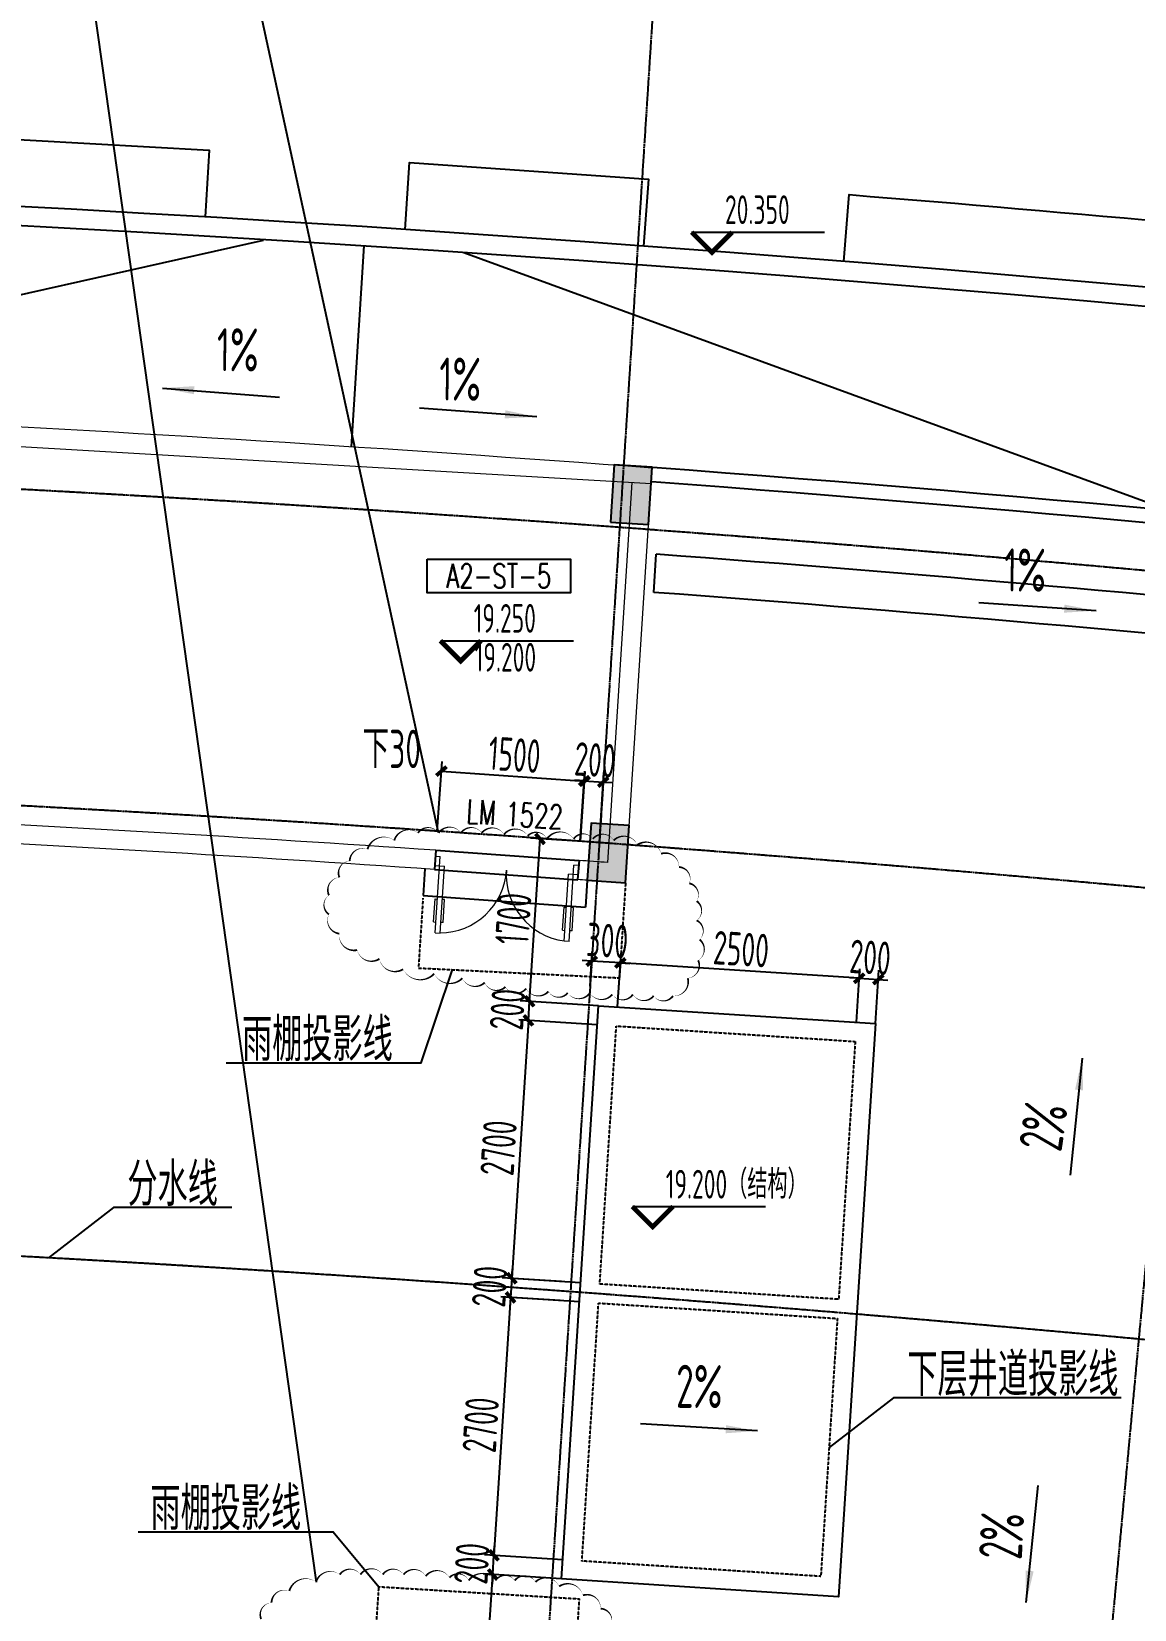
# Model space of a CAD drawing. Header units: millimetres. Extents: x 11536546 to 24947533, y -12764720 to -6308891.
# Drawn here: x 11795811 to 11807331, y -6389634 to -6373151 of the extents above; entities that cross this region are included whole.
import ezdxf
from ezdxf.enums import TextEntityAlignment as Align

# ---------------------------------------------------------------- set-up
doc = ezdxf.new("R2010")
doc.units = ezdxf.units.MM
doc.header["$LTSCALE"] = 10
for name, pattern in [('A2-RG-AXIS$0$CENTER', [2, 1.25, -0.25, 0.25, -0.25]), ('A2-RG-AXIS$0$DOTE', [2.42, 2, -0.2, 0.02, -0.2]), ('A2-RI-F5$0$HIDDEN', [0.375, 0.25, -0.125])]:
    doc.linetypes.add(name, pattern=pattern)
for name, color, linetype in [('A2-RB-F5$0$$34$A-DIMS-100', 1, 'Continuous'), ('A2-RB-F5$0$A-DIMS-100', 1, 'Continuous'), ('A2-RB-F5$0$A-HATH', 9, 'Continuous'), ('A2-RG-AXIS$0$A-GRID', 1, 'A2-RG-AXIS$0$CENTER'), ('A2-RI-F5$0$$0$A-SYMB-AREA', 4, 'Continuous'), ('A2-RI-F5$0$$0$A-SYMB-NAME', 4, 'Continuous'), ('A2-RI-F5$0$$0$AUDIT_D_120618114340-341', 1, 'Continuous'), ('A2-RI-F5$0$$0$AUDIT_D_120618114340-408', 50, 'Continuous'), ('A2-RI-F5$0$$1$A-SYMB-NUMB-T', 4, 'Continuous'), ('A2-RI-F5$0$$2$A-SYMB', 4, 'Continuous'), ('A2-RI-F5$0$$3$A-SYMB', 4, 'Continuous'), ('A2-RI-F5$0$A-HATH', 9, 'Continuous'), ('A2-RI-F5$0$A-ROOF-DRAN', 175, 'Continuous'), ('A2-RI-F5$0$A-ROOF-EDGE', 2, 'Continuous'), ('A2-RI-F5$0$A-SYMB', 4, 'Continuous'), ('A2-RI-F5$0$A-SYMB-AREA', 4, 'Continuous'), ('A2-RI-F5$0$A-SYMB-DOOR', 4, 'Continuous'), ('A2-RI-F5$0$A-SYMB-NAME', 4, 'Continuous'), ('A2-RI-F5$0$WINDOW_TEXT', 7, 'Continuous'), ('A2-RS-F5$0$A-HATH-GRAY', 8, 'Continuous'), ('A2-RS-F5$0$A-WALL-CONC', 6, 'Continuous')]:
    doc.layers.add(name, color=color, linetype=linetype)
doc.layers.add('A2-RI-F5$0$A-DOOR', color=32, linetype='Continuous', lineweight=5)
doc.layers.add('A2-RI-F5$0$A-WALL', color=7, linetype='Continuous', lineweight=5)
doc.styles.add('A2-RB-F5$0$$0$XD2008', font='hzs.shx', dxfattribs={"width": 0.7, "bigfont": 'hztxt.shx'})
doc.styles.add('A2-RB-F5$0$XD2008', font='hzs.shx', dxfattribs={"width": 0.7, "bigfont": 'hztxt.shx'})
doc.styles.add('A2-RI-F5$0$$0$ECADI', font='hzs.shx', dxfattribs={"width": 0.7, "bigfont": 'hztxt.shx'})
doc.styles.add('A2-RI-F5$0$$0$XD2008', font='hzs.shx', dxfattribs={"width": 0.7, "bigfont": 'hztxt.shx'})
doc.styles.add('A2-RI-F5$0$$1$ECADI-TXT', font='simplex.shx', dxfattribs={"bigfont": 'hztxt.shx'})
doc.styles.add('A2-RI-F5$0$ECADI', font='hzs.shx', dxfattribs={"width": 0.7, "bigfont": 'hztxt.shx'})
doc.styles.add('A2-RI-F5$0$ECADI-TXT', font='simplex.shx', dxfattribs={"bigfont": 'hztxt.shx'})
doc.styles.add('A2-RI-F5$0$SIMPLEX', font='simplex.shx', dxfattribs={"width": 0.7})
doc.dimstyles.new('A2-RB-F5$0$$0$XD100$0', dxfattribs={"dimscale": 100, "dimtxt": 3.5, "dimasz": 1, "dimexe": 1, "dimexo": 2, "dimgap": 0.5, "dimtad": 1, "dimdec": 0, "dimdsep": 46, "dimtxsty": 'A2-RB-F5$0$$0$XD2008', "dimblk1": 'A2-RB-F5$0$$20$_ArchTick', "dimblk2": 'A2-RB-F5$0$$20$_ArchTick', "dimsah": 1, "dimcen": 2.5, "dimclrt": 4, "dimaunit": 1, "dimadec": 0, "dimazin": 0, "dimtfac": 1, "dimtdec": 0, "dimtix": 1, "dimtmove": 2, "dimatfit": 3, "dimfxl": 0, "dimtolj": 1, "dimtzin": 0, "dimarcsym": 0})
doc.dimstyles.new('A2-RB-F5$0$XD100$0', dxfattribs={"dimscale": 100, "dimtxt": 3.5, "dimasz": 1, "dimexe": 1, "dimexo": 2, "dimgap": 0.5, "dimtad": 1, "dimdec": 0, "dimdsep": 46, "dimtxsty": 'A2-RB-F5$0$XD2008', "dimblk1": 'A2-RB-F5$0$_ArchTick', "dimblk2": 'A2-RB-F5$0$_ArchTick', "dimsah": 1, "dimcen": 2.5, "dimclrt": 4, "dimaunit": 1, "dimadec": 0, "dimazin": 0, "dimtfac": 1, "dimtdec": 0, "dimtix": 1, "dimtmove": 1, "dimatfit": 3, "dimfxl": 0, "dimtolj": 1, "dimtzin": 0, "dimarcsym": 0})

# ---------------------------------------------------------------- blocks, each defined once
blk = doc.blocks.new('A2-RS-F5')
at = {"layer": 'A2-RS-F5$0$A-HATH-GRAY', "ltscale": 3}
h = blk.add_hatch(color=256, dxfattribs=at)
h.paths.add_polyline_path([(11842322, -6391691), (11842713, -6391773), (11842589, -6392360), (11842198, -6392278)])
h.paths.add_polyline_path([(11833592, -6389988), (11833986, -6390056), (11833883, -6390647), (11833489, -6390579)])
h.paths.add_polyline_path([(11824745, -6389130), (11824835, -6388536), (11825230, -6388596), (11825140, -6389190)])
h.paths.add_polyline_path([(11852697, -6394780), (11853087, -6394870), (11853221, -6394285), (11852832, -6394195)])
h.paths.add_polyline_path([(11847879, -6393631), (11848268, -6393725), (11848409, -6393141), (11848020, -6393048)])
h.paths.add_polyline_path([(11854621, -6386809), (11855011, -6386899), (11855146, -6386314), (11854756, -6386224)])
h.paths.add_polyline_path([(11849801, -6385659), (11850189, -6385753), (11850330, -6385169), (11849941, -6385076)])
h.paths.add_polyline_path([(11850762, -6402796), (11851151, -6402890), (11851291, -6402306), (11850902, -6402213)])
h.paths.add_polyline_path([(11845946, -6401652), (11846335, -6401745), (11846475, -6401162), (11846086, -6401068)])
h.paths.add_polyline_path([(11840458, -6400444), (11840849, -6400527), (11840973, -6399940), (11840581, -6399857)])
h.paths.add_polyline_path([(11831998, -6398793), (11832391, -6398865), (11832498, -6398274), (11832105, -6398203)])
h.paths.add_polyline_path([(11823494, -6397385), (11823890, -6397445), (11823979, -6396852), (11823584, -6396792)])
h.paths.add_polyline_path([(11793833, -6381539), (11794232, -6381564), (11794271, -6380965), (11793872, -6380940)])
h.paths.add_polyline_path([(11801616, -6382017), (11802015, -6382043), (11802054, -6381444), (11801655, -6381419)])
h.paths.add_polyline_path([(11801857, -6378275), (11802256, -6378301), (11802294, -6377702), (11801895, -6377676)])
h.paths.add_polyline_path([(11794074, -6377796), (11794473, -6377822), (11794512, -6377223), (11794112, -6377197)])
h.paths.add_polyline_path([(11800792, -6394842), (11801191, -6394867), (11801229, -6394268), (11800830, -6394243)])
h.paths.add_polyline_path([(11793208, -6394376), (11793607, -6394402), (11793646, -6393803), (11793247, -6393778)])
h.paths.add_polyline_path([(11801032, -6391099), (11801431, -6391125), (11801470, -6390526), (11801071, -6390500)])
h.paths.add_polyline_path([(11793782, -6385445), (11794182, -6385471), (11794143, -6386069), (11793744, -6386044)])
h.paths.add_polyline_path([(11789498, -6385266), (11789898, -6385280), (11789877, -6385880), (11789477, -6385866)])
h.paths.add_polyline_path([(11780626, -6385086), (11781026, -6385086), (11781027, -6385686), (11780627, -6385686)])
h.paths.add_polyline_path([(11771756, -6385156), (11772156, -6385150), (11772167, -6385749), (11771767, -6385756)])
h.paths.add_polyline_path([(11762877, -6385486), (11763277, -6385465), (11763307, -6386064), (11762908, -6386085)])
h.paths.add_polyline_path([(11789181, -6394211), (11789581, -6394225), (11789602, -6393625), (11789202, -6393611)])
h.paths.add_polyline_path([(11780564, -6394035), (11780964, -6394037), (11780967, -6393437), (11780567, -6393435)])
h.paths.add_polyline_path([(11771944, -6394106), (11772344, -6394097), (11772331, -6393497), (11771931, -6393506)])
h.paths.add_polyline_path([(11752786, -6395149), (11753185, -6395118), (11753137, -6394520), (11752739, -6394551)])
h.paths.add_polyline_path([(11756405, -6378216), (11756804, -6378185), (11756756, -6377587), (11756357, -6377618)])
h.paths.add_polyline_path([(11793449, -6390634), (11793848, -6390659), (11793887, -6390061), (11793487, -6390035)])
h.paths.add_polyline_path([(11763331, -6394424), (11763730, -6394404), (11763700, -6393805), (11763300, -6393825)])
h.paths.add_polyline_path([(11751470, -6378602), (11751869, -6378570), (11751821, -6377972), (11751422, -6378003)])
h.paths.add_polyline_path([(11757057, -6386441), (11757456, -6386413), (11757410, -6385815), (11757012, -6385843)])
h.paths.add_polyline_path([(11752124, -6386826), (11752523, -6386794), (11752475, -6386196), (11752077, -6386228)])
h.paths.add_polyline_path([(11757522, -6394777), (11757921, -6394747), (11757872, -6394149), (11757473, -6394179)])
at = {"layer": 'A2-RS-F5$0$A-WALL-CONC'}
for points in [[(11801857, -6378275), (11802256, -6378301), (11802294, -6377702), (11801895, -6377676)], [(11801616, -6382017), (11802015, -6382043), (11802054, -6381444), (11801655, -6381419)]]:
    blk.add_3dface(points, dxfattribs=at)
blk = doc.blocks.new('A2-RG-AXIS')
at = {"layer": 'A2-RG-AXIS$0$A-GRID', "linetype": 'A2-RG-AXIS$0$DOTE'}
for p, q in [((11802922, -6363265.7), (11800933.1, -6394199.2)), ((11809008.7, -6369286.5), (11805278.5, -6409313.1))]:
    blk.add_line(p, q, dxfattribs=at)
for radius in [323300, 316700, 313400, 308700]:
    blk.add_arc((11778730.7, -6694178.7), radius, 75.589285, 95.407644, dxfattribs=at)
blk = doc.blocks.new('A2-RI-F5$0$$2$ECADI-TAG-HGHT（国标）')
at = {"color": 1}
blk.add_line((-2.12, 2.12), (11.77, 2.12), dxfattribs=at)
at = {"color": 1, "const_width": 0.5}
blk.add_lwpolyline([(-2.12, 2.12), (0, 0), (2.12, 2.12)], dxfattribs=at)
at = {"style": 'A2-RI-F5$0$$0$XD2008', "width": 0.7}
blk.add_attdef('FL', text='', height=3, dxfattribs=at).set_placement((-2.69, 2.97), align=Align.RIGHT)
for tag, p in [('F.F.L.', (2.28, 2.97)), ('T.O.S.', (2.28, -1.1))]:
    blk.add_attdef(tag, p, '', height=3, dxfattribs=at)
blk = doc.blocks.new('A2-RI-F5$0$$1$ECADI-TAG-CODE')
at = {"layer": 'A2-RI-F5$0$$1$A-SYMB-NUMB-T', "color": 1}
blk.add_lwpolyline([(0, 3.5), (15, 3.5), (15, 0), (0, 0)], close=True, dxfattribs=at)
at = {"layer": 'A2-RI-F5$0$$1$A-SYMB-NUMB-T', "style": 'A2-RI-F5$0$$1$ECADI-TXT', "width": 0.7}
blk.add_attdef('CODE', text='', height=2.5, dxfattribs=at).set_placement((7.5, 1.75), align=Align.MIDDLE_CENTER)
blk = doc.blocks.new('A2-RI-F5$0$5erhfh')
at = {"layer": 'A2-RI-F5$0$A-SYMB-AREA', "style": 'A2-RI-F5$0$ECADI', "width": 0.7}
blk.add_attdef('340M2', text='', height=2.5, dxfattribs=at).set_placement((0, 1.25), align=Align.MIDDLE_LEFT)
at = {"layer": 'A2-RI-F5$0$A-SYMB-NAME', "style": 'A2-RI-F5$0$ECADI', "width": 0.7}
blk.add_attdef('CHINESENAME', (-12.29, 3.09), '', height=4.5, dxfattribs=at)
blk = doc.blocks.new('A2-RI-F5$0$ECADI-TAG-DOOR')
blk = doc.blocks.new('A2-RI-F5$0$$DorLib2D$00000011')
for p, q in [((-0.467, 0.471), (-0.467, -0.062)), ((-0.467, 0.471), (-0.433, 0.471)), ((-0.433, 0.471), (-0.433, 0.004)), ((0.433, 0.471), (0.433, 0.004)), ((0.467, 0.471), (0.433, 0.471)), ((0.467, 0.471), (0.467, -0.062)), ((-0.483, 0.396), (-0.467, 0.396)), ((-0.417, 0.396), (-0.433, 0.396)), ((0.417, 0.396), (0.433, 0.396)), ((0.483, 0.396), (0.467, 0.396)), ((-0.483, 0.235), (-0.467, 0.235)), ((-0.417, 0.235), (-0.433, 0.235)), ((0.417, 0.235), (0.433, 0.235)), ((0.483, 0.235), (0.467, 0.235)), ((-0.5, 0.004), (-0.433, 0.004)), ((-0.5, 0.004), (-0.5, -0.062)), ((0.5, 0.004), (0.433, 0.004)), ((0.5, 0.004), (0.5, -0.062)), ((-0.5, -0.062), (-0.467, -0.062)), ((0.5, -0.062), (0.467, -0.062))]:
    blk.add_line(p, q)
at = {"lineweight": 13}
for p, q in [((-0.483, 0.396), (-0.483, 0.235)), ((-0.417, 0.396), (-0.417, 0.235)), ((0.417, 0.396), (0.417, 0.235)), ((0.483, 0.396), (0.483, 0.235))]:
    blk.add_line(p, q, dxfattribs=at)
for centre, start, end in [((-0.467, 0.004), 0, 85.904), ((0.467, 0.004), 94.096, 180)]:
    blk.add_arc(centre, 0.467, start, end, dxfattribs=at)
blk = doc.blocks.new('A2-RI-F5$0$door-doublewing')
at = {"layer": 'A2-RI-F5$0$A-DOOR', "color": 4, "xscale": -0.9999999999999998, "rotation": 180}
blk.add_blockref('A2-RI-F5$0$$DorLib2D$00000011', (0, -0.029), dxfattribs=at)
at = {"layer": 'A2-RI-F5$0$WINDOW_TEXT', "style": 'A2-RI-F5$0$SIMPLEX', "flags": 9}
blk.add_attdef('A', text='', height=1, dxfattribs=at).set_placement((0, 1.5), align=Align.MIDDLE)
blk = doc.blocks.new('A2-RI-F5$0$$1$5erhfh')
at = {"layer": 'A2-RI-F5$0$$0$A-SYMB-AREA', "style": 'A2-RI-F5$0$$0$ECADI', "width": 0.7}
blk.add_attdef('340M2', text='', height=2.5, dxfattribs=at).set_placement((0, 1.25), align=Align.MIDDLE_LEFT)
at = {"layer": 'A2-RI-F5$0$$0$A-SYMB-NAME', "style": 'A2-RI-F5$0$$0$ECADI', "width": 0.7}
blk.add_attdef('CHINESENAME', (-12.29, 3.09), '', height=4.5, dxfattribs=at)
blk = doc.blocks.new('A2-RI-F5')
for p, q in [((11800034, -6381704), (11800019, -6381903)), ((11801530, -6381810), (11801515, -6382009))]:
    blk.add_line(p, q)
at = {"layer": 'A2-RI-F5$0$$0$AUDIT_D_120618114340-341'}
for p, q in [((11797178, -6376875), (11798402, -6376969)), ((11801088, -6377177), (11799864, -6377085)), ((11806930, -6379201), (11805706, -6379118)), ((11806785, -6383877), (11806660, -6385098)), ((11803395, -6387770), (11802170, -6387696)), ((11806200, -6389562), (11806326, -6388341))]:
    blk.add_line(p, q, dxfattribs=at)
at = {"layer": 'A2-RI-F5$0$$0$AUDIT_D_120618114340-341', "extrusion": (0, 0, -1)}
for points in [[(-11797513, -6376856), (-11797507, -6376940), (-11797174, -6376875)], [(-11800760, -6377108), (-11800753, -6377192), (-11801092, -6377177)], [(-11806596, -6379222), (-11806601, -6379138), (-11806934, -6379201)], [(-11806795, -6384212), (-11806711, -6384204), (-11806786, -6383873)], [(-11803061, -6387794), (-11803065, -6387710), (-11803399, -6387770)], [(-11806278, -6389236), (-11806194, -6389227), (-11806199, -6389566)]]:
    blk.add_solid(points, dxfattribs=at)
at = {"layer": 'A2-RI-F5$0$$0$AUDIT_D_120618114340-408'}
for p, q in [((11800034, -6381704), (11801530, -6381812)), ((11799920, -6381897), (11799900, -6382176)), ((11800019, -6381903), (11801516, -6382012)), ((11801530, -6381812), (11801530, -6381812)), ((11801515, -6382010), (11801516, -6382010)), ((11801616, -6382017), (11801596, -6382297)), ((11799900, -6382176), (11801596, -6382297))]:
    blk.add_line(p, q, dxfattribs=at)
at = {"layer": 'A2-RI-F5$0$A-HATH', "linetype": 'A2-RI-F5$0$HIDDEN'}
for p, q in [((11802015, -6382043), (11801951, -6383037)), ((11799899, -6382205), (11799852, -6382934)), ((11799852, -6382934), (11801951, -6383037)), ((11799392, -6390118), (11799439, -6389397)), ((11799439, -6389397), (11801534, -6389524)), ((11801470, -6390526), (11801534, -6389524))]:
    blk.add_line(p, q, dxfattribs=at)
for points in [[(11801919, -6383540), (11804414, -6383701), (11804241, -6386395), (11801746, -6386235)], [(11801733, -6386434), (11804228, -6386595), (11804055, -6389289), (11801560, -6389129)]]:
    blk.add_lwpolyline(points, close=True, dxfattribs=at)
at = {"layer": 'A2-RI-F5$0$A-ROOF-DRAN'}
for p, q in [((11790590, -6377050), (11798232, -6375329)), ((11799151, -6377490), (11799286, -6375391)), ((11807683, -6378152), (11800326, -6375464)), ((11802310, -6379010), (11802336, -6378610))]:
    blk.add_line(p, q, dxfattribs=at)
for radius, start, end in [(316450, 84.23183, 85.72208), (316050, 84.15908, 85.72132), (308700, 85.76264, 87.13576), (308700, 84.12896, 85.22439)]:
    blk.add_arc((11778731, -6694179), radius, start, end, dxfattribs=at)
at = {"layer": 'A2-RI-F5$0$A-ROOF-EDGE'}
for points in [[(11795133, -6374950), (11795169, -6374251), (11797665, -6374389), (11797624, -6375088)], [(11799714, -6375218), (11799760, -6374520), (11802254, -6374694), (11802203, -6375392)], [(11801348, -6389315), (11801732, -6383328), (11804626, -6383514), (11804241, -6389501), (11801348, -6389315)]]:
    blk.add_lwpolyline(points, dxfattribs=at)
blk.add_lwpolyline([(11804294, -6375553), (11804350, -6374855, -0.005539), (11811418, -6375501), (11811347, -6376197)], format="xyb", dxfattribs=at)
for centre, radius, start, end in [((11778731, -6694179), 319650, 76.75688, 94.23968), ((11778731, -6694179), 319450, 76.75688, 94.23968), ((11778730, -6694179), 317350, 76.92387, 85.74103), ((11778730, -6694179), 317200, 76.9909, 85.74076)]:
    blk.add_arc(centre, radius, start, end, dxfattribs=at)
at = {"layer": 'A2-RI-F5$0$A-SYMB'}
for points in [[(11797842, -6383924), (11799880, -6383924), (11800209, -6382948)], [(11797902, -6385435), (11796667, -6385435), (11795986, -6385961)], [(11807192, -6387423), (11804813, -6387423), (11804141, -6387942)], [(11796924, -6388822), (11798962, -6388822), (11799439, -6389397)]]:
    blk.add_lwpolyline(points, dxfattribs=at)
at = {"layer": 'A2-RI-F5$0$A-WALL'}
for p, q in [((11794299, -6377404), (11802283, -6377874)), ((11802015, -6382046), (11802294, -6377711)), ((11801831, -6381832), (11802084, -6377862))]:
    blk.add_line(p, q, dxfattribs=at)
for centre, radius, start, end in [((11778487, -6693816), 317000, 85.69307, 87.17477), ((11778731, -6694179), 313200, 86.09989, 87.17894), ((11778731, -6694179), 313000, 86.10012, 87.17949), ((11778731, -6694179), 313200, 85.77033, 85.82548), ((11778731, -6694179), 313000, 85.78868, 85.82553)]:
    blk.add_arc(centre, radius, start, end, dxfattribs=at)
at = {"layer": 'Defpoints', "color": 3}
for points in [[(11800063, -6381523), (11793233, -6350042), (11849512, -6386857)], [(11793233, -6350042), (11798782, -6389348)]]:
    blk.add_lwpolyline(points, dxfattribs=at)
for points in [[(11799599, -6381601, 0, 20, 0.520567), (11799320, -6381693, 0, 20, 0.520567), (11799320, -6381693, 0, 20, 0.520567), (11799134, -6381817, 0, 20, 0.520567), (11799134, -6381817, 0, 20, 0.520567), (11799026, -6381987, 0, 20, 0.520567), (11799026, -6381987, 0, 20, 0.520567), (11798917, -6382173, 0, 20, 0.520567), (11798917, -6382173, 0, 20, 0.520567), (11798917, -6382374, 0, 20, 0.520567), (11798917, -6382374, 0, 20, 0.520567), (11799026, -6382575, 0, 20, 0.520567), (11799026, -6382575, 0, 20, 0.520567), (11799212, -6382746, 0, 20, 0.520567), (11799212, -6382746, 0, 20, 0.520567), (11799444, -6382838, 0, 20, 0.520567), (11799444, -6382838, 0, 20, 0.520567), (11799692, -6382947, 0, 20, 0.520567), (11799692, -6382947, 0, 20, 0.520567), (11800017, -6382993, 0, 20, 0.520567), (11800017, -6382993, 0, 20, 0.520567), (11800311, -6383040, 0, 20, 0.520567), (11800311, -6383040, 0, 20, 0.520567), (11800544, -6383086, 0, 20, 0.520567), (11800544, -6383086, 0, 20, 0.520567), (11800760, -6383132, 0, 20, 0.520567), (11800760, -6383132, 0, 20, 0.520567), (11800977, -6383148, 0, 20, 0.520567), (11800977, -6383148, 0, 20, 0.520567), (11801210, -6383179, 0, 20, 0.520567), (11801210, -6383179, 0, 20, 0.520567), (11801411, -6383194, 0, 20, 0.520567), (11801411, -6383194, 0, 20, 0.520567), (11801643, -6383194, 0, 20, 0.520567), (11801643, -6383194, 0, 20, 0.520567), (11801876, -6383210, 0, 20, 0.520567), (11801876, -6383210, 0, 20, 0.520567), (11802092, -6383210, 0, 20, 0.520567), (11802092, -6383210, 0, 20, 0.520567), (11802309, -6383225, 0, 20, 0.520567), (11802309, -6383225, 0, 20, 0.520567), (11802511, -6383225, 0, 20, 0.520567), (11802511, -6383225, 0, 20, 0.520567), (11802665, -6383040, 0, 20, 0.520567), (11802665, -6383040, 0, 20, 0.520567), (11802774, -6382854, 0, 20, 0.520567), (11802774, -6382854, 0, 20, 0.520567), (11802789, -6382637, 0, 20, 0.520567), (11802789, -6382637, 0, 20, 0.520567), (11802758, -6382436, 0, 20, 0.520567), (11802758, -6382436, 0, 20, 0.520567), (11802758, -6382235, 0, 20, 0.520567), (11802758, -6382235, 0, 20, 0.520567), (11802681, -6382049, 0, 20, 0.520567), (11802681, -6382049, 0, 20, 0.520567), (11802573, -6381879, 0, 20, 0.520567), (11802573, -6381879, 0, 20, 0.520567), (11802387, -6381740, 0, 20, 0.520567), (11802387, -6381740, 0, 20, 0.520567), (11802139, -6381647, 0, 20, 0.520567), (11802139, -6381647, 0, 20, 0.520567), (11801891, -6381601, 0, 20, 0.520567), (11801891, -6381601, 0, 20, 0.520567), (11801674, -6381585, 0, 20, 0.520567), (11801674, -6381585, 0, 20, 0.520567), (11801473, -6381585, 0, 20, 0.520567), (11801473, -6381585, 0, 20, 0.520567), (11801194, -6381585, 0, 20, 0.520567), (11801194, -6381585, 0, 20, 0.520567), (11800993, -6381554, 0, 20, 0.520567), (11800993, -6381554, 0, 20, 0.520567), (11800745, -6381539, 0, 20, 0.520567), (11800745, -6381539, 0, 20, 0.520567), (11800513, -6381523, 0, 20, 0.520567), (11800513, -6381523, 0, 20, 0.520567), (11800296, -6381523, 0, 20, 0.520567), (11800296, -6381523, 0, 20, 0.520567), (11800063, -6381523, 0, 20, 0.520567), (11800063, -6381523, 0, 20, 0.520567), (11799847, -6381523, 0, 20, 0.520567), (11799847, -6381523, 0, 20, 0.520567), (11799599, -6381601, 0, 0, 0)], [(11798782, -6389348, 0, 20, 0.520567), (11798503, -6389441, 0, 20, 0.520567), (11798503, -6389441, 0, 20, 0.520567), (11798317, -6389564, 0, 20, 0.520567), (11798317, -6389564, 0, 20, 0.520567), (11798209, -6389735, 0, 20, 0.520567)], [(11801864, -6389797, 0, 20, 0.520567), (11801755, -6389626, 0, 20, 0.520567), (11801755, -6389626, 0, 20, 0.520567), (11801570, -6389487, 0, 20, 0.520567), (11801570, -6389487, 0, 20, 0.520567), (11801322, -6389394, 0, 20, 0.520567), (11801322, -6389394, 0, 20, 0.520567), (11801074, -6389348, 0, 20, 0.520567), (11801074, -6389348, 0, 20, 0.520567), (11800857, -6389332, 0, 20, 0.520567), (11800857, -6389332, 0, 20, 0.520567), (11800656, -6389332, 0, 20, 0.520567), (11800656, -6389332, 0, 20, 0.520567), (11800377, -6389332, 0, 20, 0.520567), (11800377, -6389332, 0, 20, 0.520567), (11800176, -6389301, 0, 20, 0.520567), (11800176, -6389301, 0, 20, 0.520567), (11799928, -6389286, 0, 20, 0.520567), (11799928, -6389286, 0, 20, 0.520567), (11799696, -6389270, 0, 20, 0.520567), (11799696, -6389270, 0, 20, 0.520567), (11799479, -6389270, 0, 20, 0.520567), (11799479, -6389270, 0, 20, 0.520567), (11799246, -6389270, 0, 20, 0.520567), (11799246, -6389270, 0, 20, 0.520567), (11799030, -6389270, 0, 20, 0.520567), (11799030, -6389270, 0, 20, 0.520567), (11798782, -6389348, 0, 0, 0)]]:
    blk.add_lwpolyline(points, format="xyseb", dxfattribs=at)
ref = blk.add_blockref('A2-RI-F5$0$5erhfh', (11798279, -6377053), dxfattribs=dict(xscale=99.99999999968374, yscale=99.99999999968374, zscale=99.99999999968374, rotation=359.5617199320547))
ref.add_attrib('CHINESENAME', '1%%%', (11797746, -6376699), dxfattribs={"layer": 'A2-RI-F5$0$A-SYMB-NAME', "height": 450, "rotation": 359.5617, "style": 'A2-RI-F5$0$ECADI', "width": 0.7})
ref = blk.add_blockref('A2-RI-F5$0$5erhfh', (11800602, -6377361), dxfattribs=dict(xscale=99.99999999968374, yscale=99.99999999968374, zscale=99.99999999968374, rotation=359.5617199320547))
ref.add_attrib('CHINESENAME', '1%%%', (11800069, -6377006), dxfattribs={"layer": 'A2-RI-F5$0$A-SYMB-NAME', "height": 450, "rotation": 359.5617, "style": 'A2-RI-F5$0$ECADI', "width": 0.7})
ref = blk.add_blockref('A2-RI-F5$0$5erhfh', (11806503, -6379355), dxfattribs=dict(xscale=99.99999999968374, yscale=99.99999999968374, zscale=99.99999999968374, rotation=359.5617199320547))
ref.add_attrib('CHINESENAME', '1%%%', (11805970, -6379000), dxfattribs={"layer": 'A2-RI-F5$0$A-SYMB-NAME', "height": 450, "rotation": 359.5617, "style": 'A2-RI-F5$0$ECADI', "width": 0.7})
ref = blk.add_blockref('A2-RI-F5$0$$1$5erhfh', (11800841, -6381891), dxfattribs=dict(xscale=100, yscale=100, zscale=100))
ref.add_attrib('CHINESENAME', '下30', (11799267, -6380845), dxfattribs={"layer": 'A2-RI-F5$0$$0$A-SYMB-NAME', "height": 400, "style": 'A2-RI-F5$0$$0$ECADI', "width": 0.7})
ref = blk.add_blockref('A2-RI-F5$0$5erhfh', (11799238, -6384216), dxfattribs=dict(xscale=100, yscale=100, zscale=100))
ref.add_attrib('CHINESENAME', '雨棚投影线', (11798009, -6383907), dxfattribs={"layer": 'A2-RI-F5$0$A-SYMB-NAME', "height": 450, "style": 'A2-RI-F5$0$ECADI', "width": 0.7})
ref = blk.add_blockref('A2-RI-F5$0$5erhfh', (11806991, -6384385), dxfattribs=dict(xscale=99.99999999968374, yscale=99.99999999968374, zscale=99.99999999968374, rotation=81.64806365899283))
ref.add_attrib('CHINESENAME', '2%%%', (11806567, -6384864), dxfattribs={"layer": 'A2-RI-F5$0$A-SYMB-NAME', "height": 450, "rotation": 81.6481, "style": 'A2-RI-F5$0$ECADI', "width": 0.7})
ref = blk.add_blockref('A2-RI-F5$0$5erhfh', (11798041, -6385728), dxfattribs=dict(xscale=100, yscale=100, zscale=100))
ref.add_attrib('CHINESENAME', '分水线', (11796812, -6385419), dxfattribs={"layer": 'A2-RI-F5$0$A-SYMB-NAME', "height": 450, "style": 'A2-RI-F5$0$ECADI', "width": 0.7})
ref = blk.add_blockref('A2-RI-F5$0$5erhfh', (11806188, -6387715), dxfattribs=dict(xscale=100, yscale=100, zscale=100))
ref.add_attrib('CHINESENAME', '下层井道投影线', (11804959, -6387406), dxfattribs={"layer": 'A2-RI-F5$0$A-SYMB-NAME', "height": 450, "style": 'A2-RI-F5$0$ECADI', "width": 0.7})
ref = blk.add_blockref('A2-RI-F5$0$5erhfh', (11803075, -6387882), dxfattribs=dict(xscale=99.99999999968374, yscale=99.99999999968374, zscale=99.99999999968374, rotation=359.5617199320547))
ref.add_attrib('CHINESENAME', '2%%%', (11802542, -6387528), dxfattribs={"layer": 'A2-RI-F5$0$A-SYMB-NAME', "height": 450, "rotation": 359.5617, "style": 'A2-RI-F5$0$ECADI', "width": 0.7})
ref = blk.add_blockref('A2-RI-F5$0$5erhfh', (11798281, -6389114), dxfattribs=dict(xscale=100, yscale=100, zscale=100))
ref.add_attrib('CHINESENAME', '雨棚投影线', (11797052, -6388806), dxfattribs={"layer": 'A2-RI-F5$0$A-SYMB-NAME', "height": 450, "style": 'A2-RI-F5$0$ECADI', "width": 0.7})
ref = blk.add_blockref('A2-RI-F5$0$5erhfh', (11806505, -6389107), dxfattribs=dict(xscale=-99.99999999968374, yscale=99.99999999968374, zscale=99.99999999968374, rotation=86.58912271403241))
ref.add_attrib('CHINESENAME', '2%%%', (11806153, -6389121), dxfattribs={"layer": 'A2-RI-F5$0$A-SYMB-NAME', "height": 450, "rotation": 86.5891, "style": 'A2-RI-F5$0$ECADI', "width": 0.7})
at = {"layer": 'A2-RI-F5$0$$2$A-SYMB'}
ref = blk.add_blockref('A2-RI-F5$0$$2$ECADI-TAG-HGHT（国标）', (11802917, -6375459), dxfattribs=dict(at, xscale=100, yscale=100, zscale=100))
ref.add_attrib('F.F.L.', '20.350', (11803054, -6375162), dxfattribs={"layer": '0', "height": 300, "style": 'A2-RI-F5$0$$0$XD2008', "width": 0.7})
ref = blk.add_blockref('A2-RI-F5$0$$2$ECADI-TAG-HGHT（国标）', (11800293, -6379727), dxfattribs=dict(at, xscale=100, yscale=100, zscale=100))
ref.add_attrib('F.F.L.', '19.250', (11800430, -6379431), dxfattribs={"layer": '0', "height": 300, "style": 'A2-RI-F5$0$$0$XD2008', "width": 0.7})
ref.add_attrib('T.O.S.', '19.200', (11800440, -6379838), dxfattribs={"layer": '0', "height": 300, "style": 'A2-RI-F5$0$$0$XD2008', "width": 0.7})
ref = blk.add_blockref('A2-RI-F5$0$$2$ECADI-TAG-HGHT（国标）', (11802299, -6385638), dxfattribs=dict(at, xscale=100, yscale=100, zscale=100))
ref.add_attrib('F.F.L.', '19.200（结构）', (11802436, -6385342), dxfattribs={"layer": '0', "height": 300, "style": 'A2-RI-F5$0$$0$XD2008', "width": 0.7})
at = {"layer": 'A2-RI-F5$0$$3$A-SYMB', "xscale": 100.0000000093132, "yscale": 100.0000000093132, "zscale": 100.0000000093132}
blk.add_blockref('A2-RI-F5$0$$1$ECADI-TAG-CODE', (11799942, -6379013), dxfattribs=at).add_auto_attribs({'CODE': 'A2-ST-5'})
at = {"layer": 'A2-RI-F5$0$A-DOOR', "xscale": -1499.999999999097, "yscale": 1499.999999999097, "zscale": 1499.999999999096, "rotation": 356.3211735779521}
blk.add_blockref('A2-RI-F5$0$door-doublewing', (11800774, -6381863), dxfattribs=at)
at = {"layer": 'A2-RI-F5$0$A-SYMB-DOOR'}
ref = blk.add_blockref('A2-RI-F5$0$ECADI-TAG-DOOR', (11800844, -6382179), dxfattribs=dict(at, xscale=99.99999999929805, yscale=99.99999999929805, zscale=99.99999999929805, rotation=356.6874230834635))
ref.add_attrib('门窗主编号1', 'LM', dxfattribs={"height": 250, "rotation": 356.6874, "style": 'A2-RI-F5$0$ECADI-TXT', "width": 0.7}).set_placement((11800656, -6381439), align=Align.RIGHT)
ref.add_attrib('门窗主编号2', '1522', (11800755, -6381448, 333), dxfattribs={"height": 250, "rotation": 356.6874, "style": 'A2-RI-F5$0$ECADI-TXT', "width": 0.7})
blk = doc.blocks.new('A2-RB-F5$0$$20$_ArchTick')
at = {"color": 0, "linetype": 'ByBlock', "const_width": 0.4}
blk.add_lwpolyline([(-0.5, -0.5), (0.5, 0.5)], dxfattribs=at)
blk = doc.blocks.new('*D886')
at = {"layer": 'A2-RB-F5$0$$34$A-DIMS-100', "color": 0, "lineweight": -2, "ltscale": 3, "transparency": 16777216}
for p, q in [((11801841, -6381631), (11801022, -6381578)), ((11801013, -6383281), (11801122, -6381585)), ((11801732, -6383328), (11800913, -6383275))]:
    blk.add_line(p, q, dxfattribs=at)
at = {"layer": 'Defpoints', "color": 0, "ltscale": 3, "transparency": 16777216}
for p in [(11801122, -6381585), (11802041, -6381644), (11801932, -6383341)]:
    blk.add_point(p, dxfattribs=at)
at = {"layer": 'A2-RB-F5$0$$34$A-DIMS-100', "color": 0, "lineweight": -2, "ltscale": 3, "transparency": 16777216, "xscale": 100, "yscale": 100, "zscale": 100}
for p, rotation in [((11801122, -6381585), 86.32117356399087), ((11801013, -6383281), 266.3211735639909)]:
    blk.add_blockref('A2-RB-F5$0$$20$_ArchTick', p, dxfattribs=dict(at, rotation=rotation))
at = {"layer": 'A2-RB-F5$0$$34$A-DIMS-100', "color": 4, "ltscale": 3, "transparency": 16777216, "insert": (11800843, -6382419), "char_height": 350, "attachment_point": 5, "rotation": 86.3212, "style": 'A2-RB-F5$0$$0$XD2008'}
blk.add_mtext('\\A1;1700', dxfattribs=at)
blk = doc.blocks.new('*D887')
at = {"layer": 'A2-RB-F5$0$$34$A-DIMS-100', "color": 0, "lineweight": -2, "ltscale": 3, "transparency": 16777216}
for p, q in [((11801000, -6383481), (11800827, -6386175)), ((11801719, -6383527), (11800900, -6383475)), ((11801546, -6386222), (11800727, -6386169))]:
    blk.add_line(p, q, dxfattribs=at)
at = {"layer": 'Defpoints', "color": 0, "ltscale": 3, "transparency": 16777216}
for p in [(11801919, -6383540), (11800827, -6386175), (11801746, -6386235)]:
    blk.add_point(p, dxfattribs=at)
at = {"layer": 'A2-RB-F5$0$$34$A-DIMS-100', "color": 0, "lineweight": -2, "ltscale": 3, "transparency": 16777216, "xscale": 100, "yscale": 100, "zscale": 100}
for p, rotation in [((11801000, -6383481), 86.32130426518069), ((11800827, -6386175), 266.3213042651807)]:
    blk.add_blockref('A2-RB-F5$0$$20$_ArchTick', p, dxfattribs=dict(at, rotation=rotation))
at = {"layer": 'A2-RB-F5$0$$34$A-DIMS-100', "color": 4, "ltscale": 3, "transparency": 16777216, "insert": (11800689, -6384814), "char_height": 350, "attachment_point": 5, "rotation": 86.3213, "style": 'A2-RB-F5$0$$0$XD2008'}
blk.add_mtext('\\A1;2700', dxfattribs=at)
blk = doc.blocks.new('*D893')
at = {"layer": 'A2-RB-F5$0$$34$A-DIMS-100', "color": 0, "lineweight": -2, "ltscale": 3, "transparency": 16777216}
for p, q in [((11801347, -6386209), (11800727, -6386169)), ((11800827, -6386175), (11800814, -6386375)), ((11800827, -6386175), (11800833, -6386076)), ((11801334, -6386408), (11800714, -6386368)), ((11800814, -6386375), (11800808, -6386475))]:
    blk.add_line(p, q, dxfattribs=at)
at = {"layer": 'Defpoints', "color": 0, "ltscale": 3, "transparency": 16777216}
for p in [(11801546, -6386222), (11800814, -6386375), (11801533, -6386421)]:
    blk.add_point(p, dxfattribs=at)
at = {"layer": 'A2-RB-F5$0$$34$A-DIMS-100', "color": 0, "lineweight": -2, "ltscale": 3, "transparency": 16777216, "xscale": 100, "yscale": 100, "zscale": 100}
for p, rotation in [((11800827, -6386175), 266.3194067897879), ((11800814, -6386375), 86.31940678978788)]:
    blk.add_blockref('A2-RB-F5$0$$20$_ArchTick', p, dxfattribs=dict(at, rotation=rotation))
at = {"layer": 'A2-RB-F5$0$$34$A-DIMS-100', "color": 4, "ltscale": 3, "transparency": 16777216, "insert": (11800596, -6386261), "char_height": 350, "attachment_point": 5, "rotation": 86.3194, "style": 'A2-RB-F5$0$$0$XD2008'}
blk.add_mtext('\\A1;200', dxfattribs=at)
blk = doc.blocks.new('*D894')
at = {"layer": 'A2-RB-F5$0$$34$A-DIMS-100', "color": 0, "lineweight": -2, "ltscale": 3, "transparency": 16777216}
for p, q in [((11800814, -6386375), (11800641, -6389069)), ((11801533, -6386421), (11800714, -6386369)), ((11801360, -6389116), (11800541, -6389063))]:
    blk.add_line(p, q, dxfattribs=at)
at = {"layer": 'Defpoints', "color": 0, "ltscale": 3, "transparency": 16777216}
for p in [(11801733, -6386434), (11800641, -6389069), (11801560, -6389129)]:
    blk.add_point(p, dxfattribs=at)
at = {"layer": 'A2-RB-F5$0$$34$A-DIMS-100', "color": 0, "lineweight": -2, "ltscale": 3, "transparency": 16777216, "xscale": 100, "yscale": 100, "zscale": 100}
for p, rotation in [((11800814, -6386375), 86.32130426518069), ((11800641, -6389069), 266.3213042651807)]:
    blk.add_blockref('A2-RB-F5$0$$20$_ArchTick', p, dxfattribs=dict(at, rotation=rotation))
at = {"layer": 'A2-RB-F5$0$$34$A-DIMS-100', "color": 4, "ltscale": 3, "transparency": 16777216, "insert": (11800503, -6387708), "char_height": 350, "attachment_point": 5, "rotation": 86.3213, "style": 'A2-RB-F5$0$$0$XD2008'}
blk.add_mtext('\\A1;2700', dxfattribs=at)
blk = doc.blocks.new('*D895')
at = {"layer": 'A2-RB-F5$0$$34$A-DIMS-100', "color": 0, "lineweight": -2, "ltscale": 3, "transparency": 16777216}
for p, q in [((11800525, -6390866), (11800628, -6389269)), ((11801347, -6389315), (11800528, -6389263)), ((11801245, -6390912), (11800425, -6390860))]:
    blk.add_line(p, q, dxfattribs=at)
at = {"layer": 'Defpoints', "color": 0, "ltscale": 3, "transparency": 16777216}
for p in [(11800628, -6389269), (11801547, -6389328), (11801444, -6390925)]:
    blk.add_point(p, dxfattribs=at)
at = {"layer": 'A2-RB-F5$0$$34$A-DIMS-100', "color": 0, "lineweight": -2, "ltscale": 3, "transparency": 16777216, "xscale": 100, "yscale": 100, "zscale": 100}
for p, rotation in [((11800628, -6389269), 86.32120099150595), ((11800525, -6390866), 266.321200991506)]:
    blk.add_blockref('A2-RB-F5$0$$20$_ArchTick', p, dxfattribs=dict(at, rotation=rotation))
at = {"layer": 'A2-RB-F5$0$$34$A-DIMS-100', "color": 4, "ltscale": 3, "transparency": 16777216, "insert": (11800352, -6390053), "char_height": 350, "attachment_point": 5, "rotation": 86.3212, "style": 'A2-RB-F5$0$$0$XD2008'}
blk.add_mtext('\\A1;1600', dxfattribs=at)
blk = doc.blocks.new('A2-RB-F5$0$_ArchTick')
at = {"color": 0, "linetype": 'ByBlock', "const_width": 0.4}
blk.add_lwpolyline([(-0.5, -0.5), (0.5, 0.5)], dxfattribs=at)
blk = doc.blocks.new('*D779')
at = {"layer": 'A2-RB-F5$0$A-DIMS-100', "color": 0, "lineweight": -2, "transparency": 16777216}
for p, q in [((11801932, -6383341), (11801968, -6382781)), ((11804456, -6383041), (11801961, -6382881)), ((11804427, -6383501), (11804463, -6382942))]:
    blk.add_line(p, q, dxfattribs=at)
at = {"layer": 'Defpoints', "color": 0, "transparency": 16777216}
for p in [(11801961, -6382881), (11801919, -6383540), (11804414, -6383701)]:
    blk.add_point(p, dxfattribs=at)
at = {"layer": 'A2-RB-F5$0$A-DIMS-100', "color": 0, "lineweight": -2, "transparency": 16777216, "xscale": 100, "yscale": 100, "zscale": 100}
for p, rotation in [((11801961, -6382881), 176.3211735639618), ((11804456, -6383041), 356.3211735639617)]:
    blk.add_blockref('A2-RB-F5$0$_ArchTick', p, dxfattribs=dict(at, rotation=rotation))
at = {"layer": 'A2-RB-F5$0$A-DIMS-100', "color": 4, "transparency": 16777216, "insert": (11803223, -6382737), "char_height": 350, "attachment_point": 5, "rotation": 356.3212, "style": 'A2-RB-F5$0$XD2008'}
blk.add_mtext('\\A1;2500', dxfattribs=at)
blk = doc.blocks.new('*D780')
at = {"layer": 'A2-RB-F5$0$A-DIMS-100', "color": 0, "lineweight": -2, "transparency": 16777216}
for p, q in [((11801662, -6382862), (11801562, -6382855)), ((11801645, -6383122), (11801668, -6382762)), ((11801961, -6382881), (11801662, -6382862)), ((11801945, -6383141), (11801968, -6382781)), ((11801961, -6382881), (11802061, -6382887))]:
    blk.add_line(p, q, dxfattribs=at)
at = {"layer": 'Defpoints', "color": 0, "transparency": 16777216}
for p in [(11801662, -6382862), (11801633, -6383321), (11801932, -6383341)]:
    blk.add_point(p, dxfattribs=at)
at = {"layer": 'A2-RB-F5$0$A-DIMS-100', "color": 0, "lineweight": -2, "transparency": 16777216, "xscale": 100, "yscale": 100, "zscale": 100}
for p, rotation in [((11801662, -6382862), 356.321173563825), ((11801961, -6382881), 176.3211735638251)]:
    blk.add_blockref('A2-RB-F5$0$_ArchTick', p, dxfattribs=dict(at, rotation=rotation))
at = {"layer": 'A2-RB-F5$0$A-DIMS-100', "color": 4, "transparency": 16777216, "insert": (11801826, -6382647), "char_height": 350, "attachment_point": 5, "rotation": 356.3212, "style": 'A2-RB-F5$0$XD2008'}
blk.add_mtext('\\A1;300', dxfattribs=at)
blk = doc.blocks.new('*D790')
at = {"layer": 'A2-RB-F5$0$A-DIMS-100', "color": 0, "lineweight": -2, "transparency": 16777216}
for p, q in [((11804456, -6383041), (11804357, -6383035)), ((11804427, -6383501), (11804463, -6382942)), ((11804456, -6383041), (11804656, -6383054)), ((11804626, -6383514), (11804662, -6382955)), ((11804656, -6383054), (11804756, -6383061))]:
    blk.add_line(p, q, dxfattribs=at)
at = {"layer": 'Defpoints', "color": 0, "transparency": 16777216}
for p in [(11804656, -6383054), (11804414, -6383701), (11804614, -6383713)]:
    blk.add_point(p, dxfattribs=at)
at = {"layer": 'A2-RB-F5$0$A-DIMS-100', "color": 0, "lineweight": -2, "transparency": 16777216, "xscale": 100, "yscale": 100, "zscale": 100}
for p, rotation in [((11804456, -6383041), 356.3211735639975), ((11804656, -6383054), 176.3211735639975)]:
    blk.add_blockref('A2-RB-F5$0$_ArchTick', p, dxfattribs=dict(at, rotation=rotation))
at = {"layer": 'A2-RB-F5$0$A-DIMS-100', "color": 4, "transparency": 16777216, "insert": (11804571, -6382823), "char_height": 350, "attachment_point": 5, "rotation": 356.3212, "style": 'A2-RB-F5$0$XD2008'}
blk.add_mtext('\\A1;200', dxfattribs=at)
blk = doc.blocks.new('*D862')
at = {"layer": 'A2-RB-F5$0$$34$A-DIMS-100', "color": 0, "lineweight": -2, "ltscale": 3, "transparency": 16777216}
for p, q in [((11801013, -6383281), (11801019, -6383182)), ((11801732, -6383328), (11800913, -6383275)), ((11801000, -6383481), (11801013, -6383281)), ((11801719, -6383527), (11800900, -6383475)), ((11801000, -6383481), (11800994, -6383581))]:
    blk.add_line(p, q, dxfattribs=at)
at = {"layer": 'Defpoints', "color": 0, "ltscale": 3, "transparency": 16777216}
for p in [(11801013, -6383281), (11801932, -6383341), (11801919, -6383540)]:
    blk.add_point(p, dxfattribs=at)
at = {"layer": 'A2-RB-F5$0$$34$A-DIMS-100', "color": 0, "lineweight": -2, "ltscale": 3, "transparency": 16777216, "xscale": 100, "yscale": 100, "zscale": 100}
for p, rotation in [((11801013, -6383281), 266.3211735639626), ((11801000, -6383481), 86.3211735639626)]:
    blk.add_blockref('A2-RB-F5$0$$20$_ArchTick', p, dxfattribs=dict(at, rotation=rotation))
at = {"layer": 'A2-RB-F5$0$$34$A-DIMS-100', "color": 4, "ltscale": 3, "transparency": 16777216, "insert": (11800782, -6383367), "char_height": 350, "attachment_point": 5, "rotation": 86.3212, "style": 'A2-RB-F5$0$$0$XD2008'}
blk.add_mtext('\\A1;200', dxfattribs=at)
blk = doc.blocks.new('*D863')
at = {"layer": 'A2-RB-F5$0$$34$A-DIMS-100', "color": 0, "lineweight": -2, "ltscale": 3, "transparency": 16777216}
for p, q in [((11800641, -6389069), (11800647, -6388970)), ((11801360, -6389116), (11800541, -6389063)), ((11800628, -6389269), (11800641, -6389069)), ((11801347, -6389315), (11800528, -6389263)), ((11800628, -6389269), (11800621, -6389369))]:
    blk.add_line(p, q, dxfattribs=at)
at = {"layer": 'Defpoints', "color": 0, "ltscale": 3, "transparency": 16777216}
for p in [(11800641, -6389069), (11801560, -6389129), (11801547, -6389328)]:
    blk.add_point(p, dxfattribs=at)
at = {"layer": 'A2-RB-F5$0$$34$A-DIMS-100', "color": 0, "lineweight": -2, "ltscale": 3, "transparency": 16777216, "xscale": 100, "yscale": 100, "zscale": 100}
for p, rotation in [((11800641, -6389069), 266.3211735639626), ((11800628, -6389269), 86.3211735639626)]:
    blk.add_blockref('A2-RB-F5$0$$20$_ArchTick', p, dxfattribs=dict(at, rotation=rotation))
at = {"layer": 'A2-RB-F5$0$$34$A-DIMS-100', "color": 4, "ltscale": 3, "transparency": 16777216, "insert": (11800410, -6389155), "char_height": 350, "attachment_point": 5, "rotation": 86.3212, "style": 'A2-RB-F5$0$$0$XD2008'}
blk.add_mtext('\\A1;200', dxfattribs=at)
blk = doc.blocks.new('*D900')
at = {"layer": 'A2-RB-F5$0$A-HATH', "color": 0, "lineweight": -2, "transparency": 16777216}
for p, q in [((11800048, -6381505), (11800099, -6380777)), ((11800092, -6380877), (11801588, -6380983)), ((11801544, -6381610), (11801595, -6380883))]:
    blk.add_line(p, q, dxfattribs=at)
at = {"layer": 'Defpoints', "color": 0, "transparency": 16777216}
for p in [(11801588, -6380983), (11800034, -6381704), (11801530, -6381810)]:
    blk.add_point(p, dxfattribs=at)
at = {"layer": 'A2-RB-F5$0$A-HATH', "color": 0, "lineweight": -2, "transparency": 16777216, "xscale": 100, "yscale": 100, "zscale": 100}
for p, rotation in [((11800092, -6380877), 175.9626837911946), ((11801588, -6380983), 355.9626837911946)]:
    blk.add_blockref('A2-RB-F5$0$_ArchTick', p, dxfattribs=dict(at, rotation=rotation))
at = {"layer": 'A2-RB-F5$0$A-HATH', "color": 4, "transparency": 16777216, "insert": (11800856, -6380706), "char_height": 350, "attachment_point": 5, "rotation": 355.9627, "style": 'A2-RB-F5$0$XD2008'}
blk.add_mtext('\\A1;1500', dxfattribs=at)
blk = doc.blocks.new('*D901')
at = {"layer": 'A2-RB-F5$0$A-HATH', "color": 0, "lineweight": -2, "transparency": 16777216}
for p, q in [((11801543, -6381610), (11801590, -6380878)), ((11801742, -6381623), (11801789, -6380891)), ((11801583, -6380978), (11801484, -6380971)), ((11801583, -6380978), (11801782, -6380991)), ((11801782, -6380991), (11801882, -6380997))]:
    blk.add_line(p, q, dxfattribs=at)
at = {"layer": 'Defpoints', "color": 0, "transparency": 16777216}
for p in [(11801782, -6380991), (11801530, -6381810), (11801729, -6381822)]:
    blk.add_point(p, dxfattribs=at)
at = {"layer": 'A2-RB-F5$0$A-HATH', "color": 0, "lineweight": -2, "transparency": 16777216, "xscale": 100, "yscale": 100, "zscale": 100}
for p, rotation in [((11801583, -6380978), 356.3211735639965), ((11801782, -6380991), 176.3211735639965)]:
    blk.add_blockref('A2-RB-F5$0$_ArchTick', p, dxfattribs=dict(at, rotation=rotation))
at = {"layer": 'A2-RB-F5$0$A-HATH', "color": 4, "transparency": 16777216, "insert": (11801697, -6380760), "char_height": 350, "attachment_point": 5, "rotation": 356.3212, "style": 'A2-RB-F5$0$XD2008'}
blk.add_mtext('\\A1;200', dxfattribs=at)
blk = doc.blocks.new('A2-RB-F5')
at = {"layer": 'A2-RB-F5$0$$34$A-DIMS-100', "ltscale": 3}
for p1, p2, distance, picture, middle in [((11801931.9, -6383340.6), (11802041, -6381643.9), 920.9, '*D886', (11800842.9, -6382418.7)), ((11801919.1, -6383540.1), (11801931.9, -6383340.6), 920.9, '*D862', (11800781.9, -6383366.8)), ((11801919.1, -6383540.1), (11801745.8, -6386234.6), -920.9, '*D887', (11800688.9, -6384813.8)), ((11801546.3, -6386221.8), (11801533.4, -6386421.1), -721, '*D893', (11800595.8, -6386260.7)), ((11801733, -6386434.1), (11801559.8, -6389128.6), -920.9, '*D894', (11800502.8, -6387707.8)), ((11801546.9, -6389328.2), (11801559.8, -6389128.6), 920.9, '*D863', (11800409.8, -6389154.8)), ((11801444.3, -6390925.2), (11801546.9, -6389328.2), 920.9, '*D895', (11800352, -6390053.2))]:
    dim = blk.add_aligned_dim(p1=p1, p2=p2, distance=distance, dimstyle='A2-RB-F5$0$$0$XD100$0', dxfattribs=at)
    dim.commit()
    dim.dimension.update_dxf_attribs({"geometry": picture, "text_midpoint": middle})
at = {"layer": 'A2-RB-F5$0$A-DIMS-100'}
for p1, p2, distance, picture, middle in [((11801931.9, -6383340.6), (11801632.5, -6383321.3), -460.4, '*D780', (11801826.2, -6382646.9)), ((11804413.9, -6383700.6), (11801919.1, -6383540.1), -660.4, '*D779', (11803223.3, -6382736.7)), ((11804413.9, -6383700.6), (11804613.5, -6383713.4), 660.4, '*D790', (11804570.5, -6382823.4))]:
    dim = blk.add_aligned_dim(p1=p1, p2=p2, distance=distance, dimstyle='A2-RB-F5$0$XD100$0', dxfattribs=at)
    dim.commit()
    dim.dimension.update_dxf_attribs({"geometry": picture, "text_midpoint": middle})
at = {"layer": 'A2-RB-F5$0$A-HATH', "color": 1}
dim = blk.add_aligned_dim(p1=(11800033.7, -6381704), p2=(11801530, -6381809.7), distance=828.9, dimstyle='A2-RB-F5$0$XD100$0', dxfattribs=at)
dim.commit()
dim.dimension.update_dxf_attribs({"geometry": '*D900', "text_midpoint": (11800856.1, -6380705.6)})
dim = blk.add_aligned_dim(p1=(11801530, -6381809.7), p2=(11801728.9, -6381822.4), distance=833.5, text='200', dimstyle='A2-RB-F5$0$XD100$0', dxfattribs=at)
dim.commit()
dim.dimension.update_dxf_attribs({"geometry": '*D901', "text_midpoint": (11801697.4, -6380759.7)})

msp = doc.modelspace()

# ---------------------------------------------------------------- block references
for name in ['A2-RG-AXIS', 'A2-RI-F5', 'A2-RB-F5', 'A2-RB-F5', 'A2-RS-F5']:
    msp.add_blockref(name, (0, 0))

doc.saveas('drawing.dxf')
